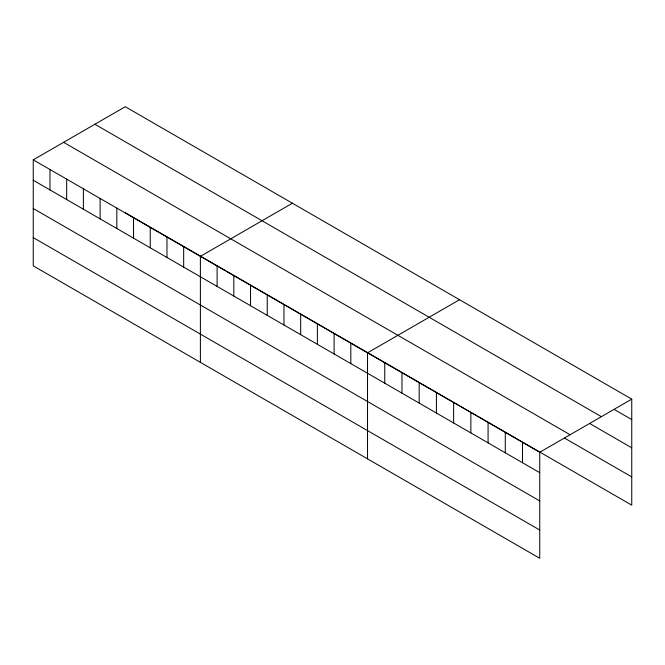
<?xml version="1.0" encoding="UTF-8"?>
<svg xmlns="http://www.w3.org/2000/svg" width="665" height="665" viewBox="0 0 665 665"><rect width="100%" height="100%" fill="white"/><g stroke="black" fill="none" stroke-linecap="round" stroke-linejoin="round"><path stroke-width="1" d="M33.25 159.849L539.739 452.267L539.739 558.276L33.25 265.859L33.25 159.849L125.261 106.724L631.75 399.141L631.75 505.151L477.628 416.165M292.409 203.224L200.389 256.349L200.389 362.359M459.548 299.716L367.529 352.841L367.529 458.85M539.739 452.267L631.75 399.141M614.527 409.615L631.75 419.557M94.904 124.255L601.384 416.672M589.556 423.447L631.75 447.803M63.616 142.318L570.096 434.735M564.593 438.135L631.75 476.905M125.261 212.733L192.119 251.337M193 251.844L225.551 270.63M226.433 271.137L325.833 328.535M326.715 329.042L359.258 347.828M360.139 348.335L459.548 405.733M460.404 406.224L476.763 415.675M33.25 180.265L539.739 472.682M33.25 208.511L539.739 500.928M33.25 237.613L539.739 530.03M522.515 442.325L522.515 462.74M505.292 432.383L505.292 452.799M488.077 422.441L488.077 442.857M470.853 412.5L470.853 432.915M453.63 402.558L453.63 422.973M436.415 392.616L436.415 413.031M419.191 382.666L419.191 403.09M401.968 372.724L401.968 393.148M384.752 362.782L384.752 383.206M350.812 343.19L350.812 363.614M334.104 333.547L334.104 353.963M317.388 323.897L317.388 344.312M300.671 314.246L300.671 334.661M283.963 304.595L283.963 325.019M267.247 294.944L267.247 315.368M250.53 285.293L250.53 305.717M233.814 275.643L233.814 296.066M217.106 266L217.106 286.416M183.673 246.698L183.673 267.114M166.965 237.048L166.965 257.463M150.248 227.397L150.248 247.821M133.532 217.746L133.532 238.17M116.824 208.095L116.824 228.519M100.107 198.444L100.107 218.868M83.391 188.802L83.391 209.217M66.675 179.151L66.675 199.567M49.966 169.5L49.966 189.916"/></g></svg>
